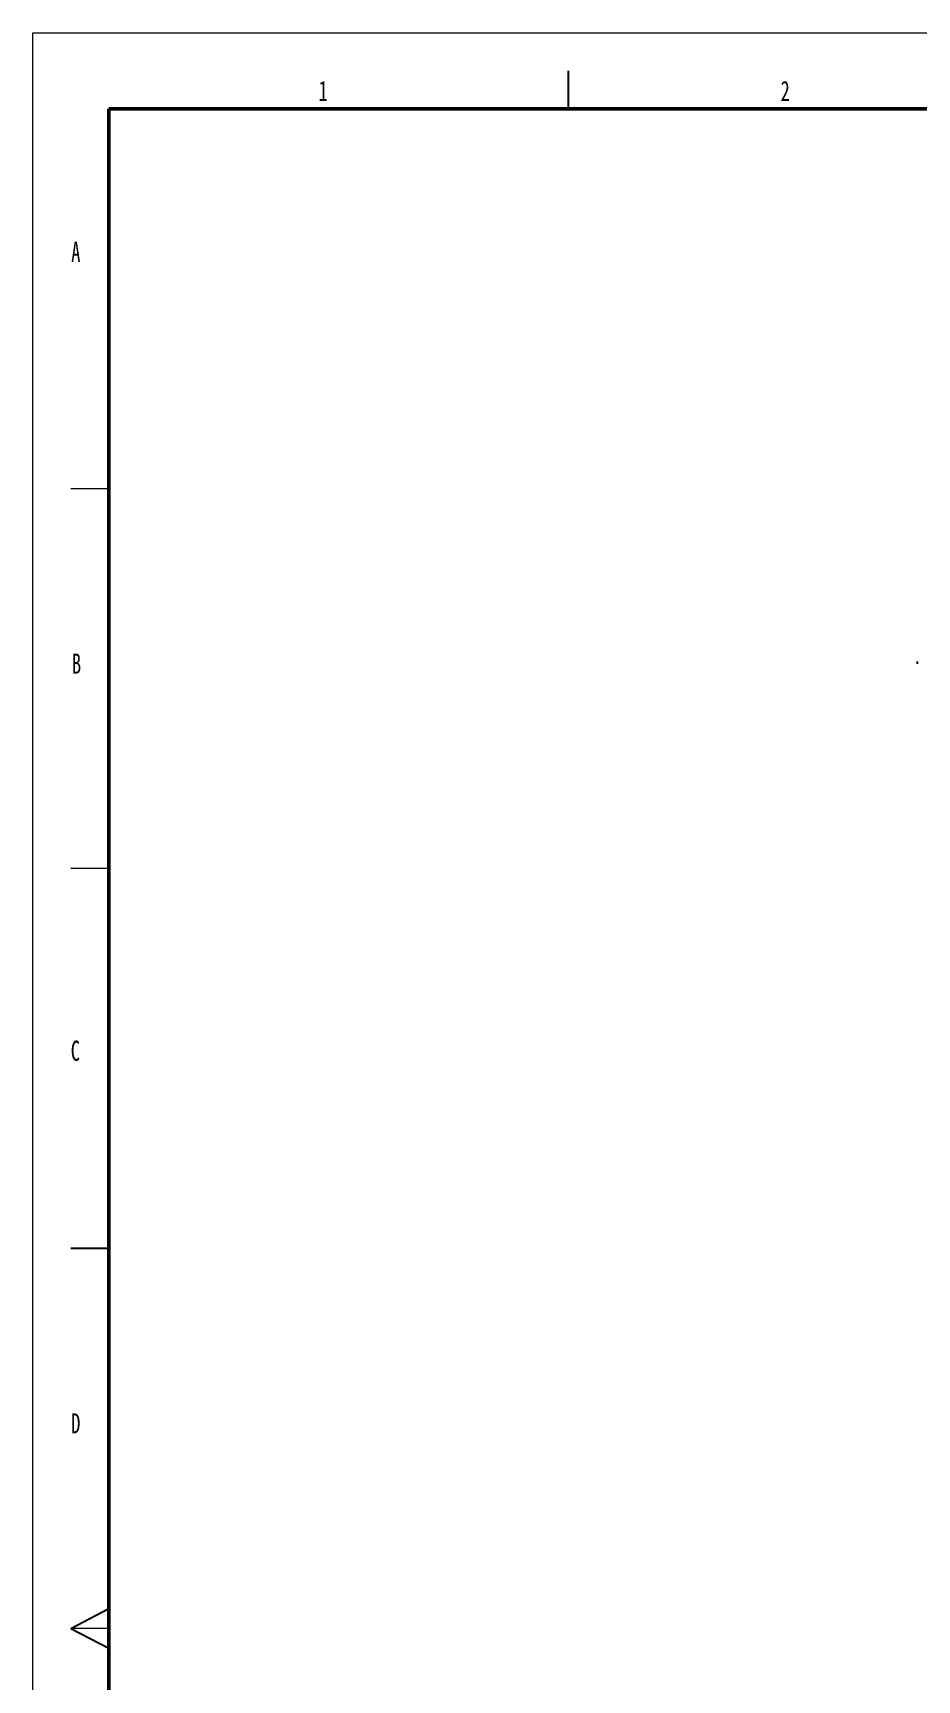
# Model space of a CAD drawing. Header units: millimetres. Extents: x 0 to 597, y 0 to 420.
# Drawn here: x 0 to 116.4, y 203.2 to 420 of the extents above; entities that cross this region are included whole.
import ezdxf

# ---------------------------------------------------------------- set-up
doc = ezdxf.new("R2010")
doc.units = ezdxf.units.MM
doc.layers.add('FORMAT', color=5, linetype='Continuous')
doc.layers.add('SLD-0', color=7, linetype='Continuous')
doc.styles.add('SLDTEXTSTYLE0', font='TXT', dxfattribs={"width": 0.663})

msp = doc.modelspace()

# ---------------------------------------------------------------- linework, layer by layer
at = {"color": 7, "linetype": 'Continuous', "lineweight": 25}
msp.add_line((116.44, 337.25), (116.44, 336.94), dxfattribs=at)
at = {"layer": 'FORMAT', "color": 7, "linetype": 'Continuous', "lineweight": 18}
for p, q in [((10, 360), (5, 360)), ((10, 310), (5, 310)), ((10, 210), (5, 210))]:
    msp.add_line(p, q, dxfattribs=at)
at = {"layer": 'SLD-0', "lineweight": 18}
for p, q in [((0, 0), (0, 420)), ((0, 420), (597, 420))]:
    msp.add_line(p, q, dxfattribs=at)
at = {"layer": 'SLD-0'}
for p, q in [((70.5, 415), (70.5, 410)), ((10, 260), (5, 260)), ((5, 210), (10, 212.6)), ((5, 210), (10, 207.4))]:
    msp.add_line(p, q, dxfattribs=at)
at = {"layer": 'SLD-0', "lineweight": 50}
for p, q in [((10, 10), (10, 410)), ((10, 410), (587, 410))]:
    msp.add_line(p, q, dxfattribs=at)

# ---------------------------------------------------------------- texts
at = {"layer": 'SLD-0', "char_height": 2.65, "style": 'SLDTEXTSTYLE0'}
for s, insert, attachment_point in [('1', (38.22, 413.69), 2), ('2', (99.07, 413.69), 2), ('A', (5.05, 392.52), 1), ('B', (5.15, 338.31), 1), ('C', (4.99, 287.36), 1), ('D', (5.05, 238.31), 1)]:
    msp.add_mtext(s, dxfattribs=dict(at, insert=insert, attachment_point=attachment_point))

doc.saveas('drawing.dxf')
